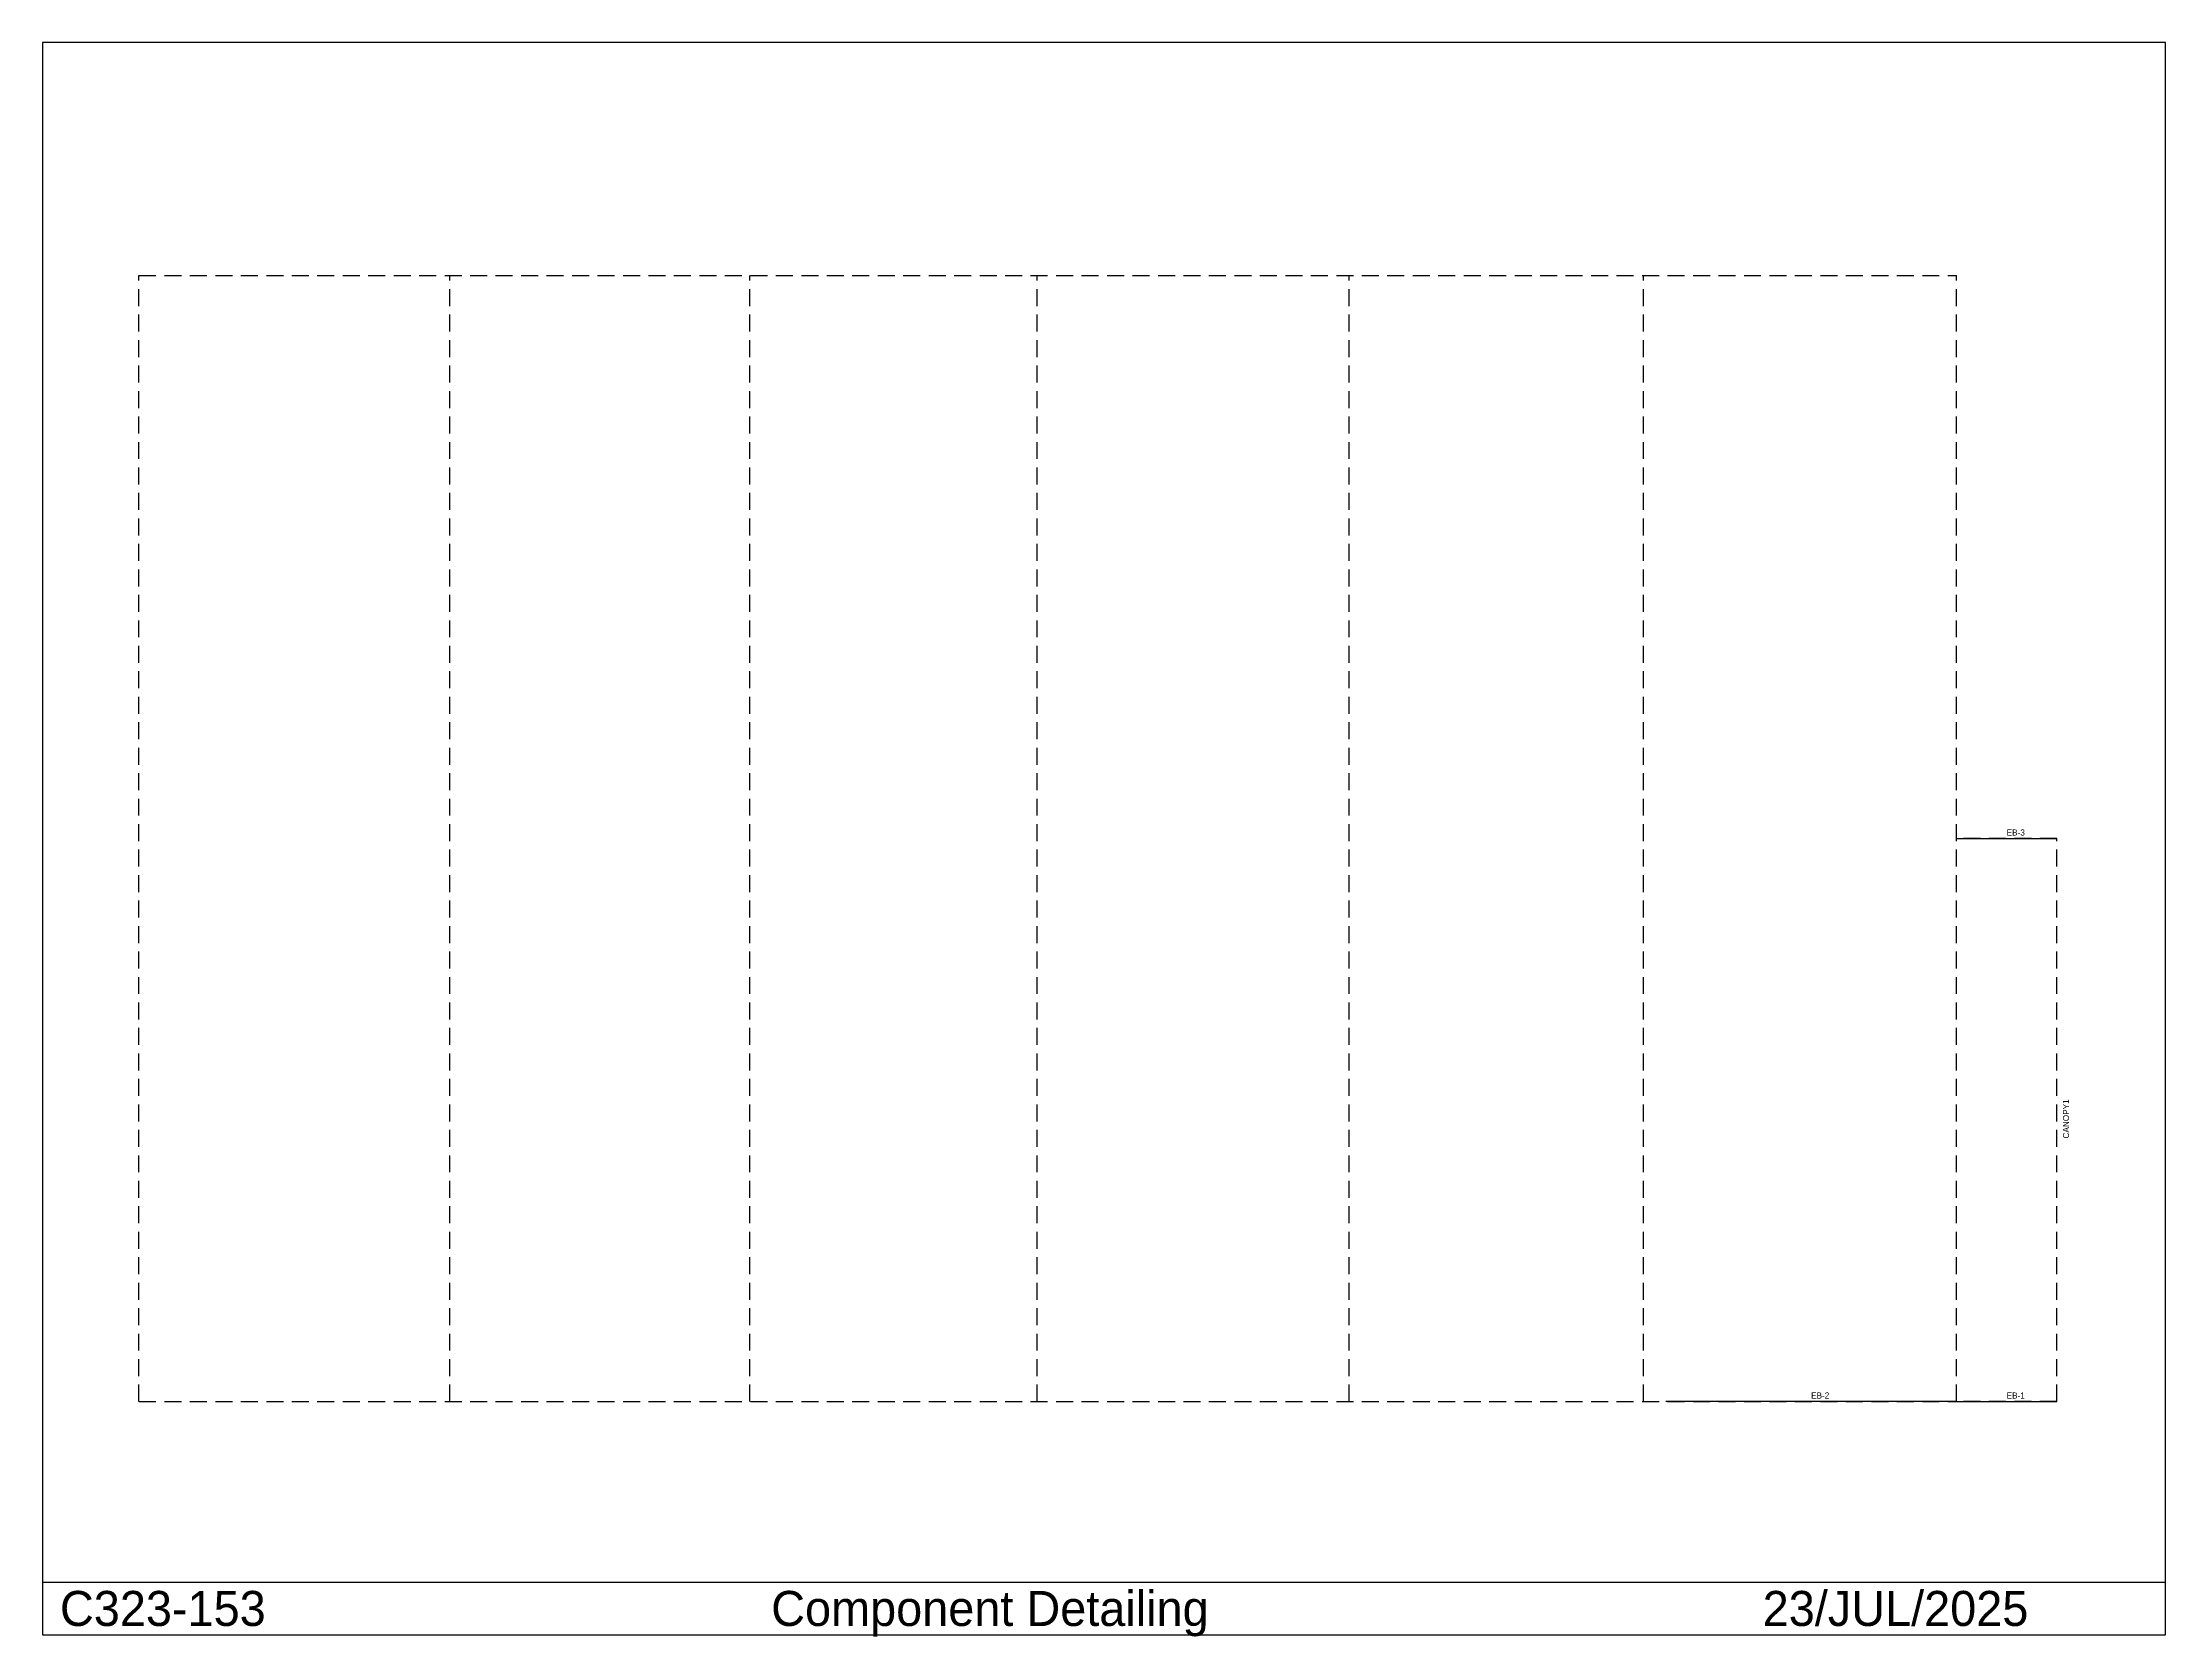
# Model space of a CAD drawing. Extents: x -1926 to 40440, y -4688 to 27122.
import ezdxf

# ---------------------------------------------------------------- set-up
doc = ezdxf.new("R2010")
doc.units = 0
doc.linetypes.add('CONTIN', pattern=[0])
doc.linetypes.add('DASHED', pattern=[508.38, 338.92, -169.46])
doc.layers.get('0').update_dxf_attribs({"linetype": 'CONTIN'})
for name, color, linetype in [('1', 7, 'CONTIN'), ('16', 7, 'CONTIN'), ('21', 7, 'CONTIN'), ('23', 7, 'DASHED'), ('8', 5, 'DASHED')]:
    doc.layers.add(name, color=color, linetype=linetype)

msp = doc.modelspace()

# ---------------------------------------------------------------- linework, layer by layer
for p, q in [((40439.535, 27121.959), (-1925.692, 27121.959)), ((-1925.692, 27121.959), (-1925.692, -4651.958)), ((40439.535, -4651.958), (40439.535, 27121.959)), ((-1925.692, -3603.419), (40439.535, -3603.419)), ((-1925.692, -4651.958), (40439.535, -4651.958))]:
    msp.add_line(p, q)
at = {"layer": '1'}
for p, q in [((36270, 11235), (38270, 11235)), ((36270, 0), (30464.998, 0)), ((36270, 0), (38270, 0))]:
    msp.add_line(p, q, dxfattribs=at)
at = {"layer": '23'}
for p, q in [((6200, 0), (6200, 22470)), ((12190, 0), (12190, 22470)), ((17920, 0), (17920, 22470)), ((24150, 0), (24150, 22470)), ((30020, 0), (30020, 22470))]:
    msp.add_line(p, q, dxfattribs=at)
at = {"layer": '8'}
for p, q in [((0, 0), (0, 22470)), ((0, 22470), (36270, 22470)), ((36270, 0), (36270, 22470)), ((36270, 11235), (36270, 11235)), ((38270, 11235), (36270, 11235)), ((38270, 0), (38270, 11235)), ((0, 0), (36270, 0)), ((36270, 0), (36270, 0)), ((38270, 0), (36270, 0))]:
    msp.add_line(p, q, dxfattribs=at)

# ---------------------------------------------------------------- texts
for s, p in [('C323-153', (-1576.179, -4477.202)), ('Component Detailing', (12616.172, -4477.202)), ('23/JUL/2025', (32400.732, -4477.202))]:
    msp.add_text(s, height=699.026).set_placement(p)
at = {"layer": '16'}
for s, p in [('EB-3', (37270, 11295.96)), ('EB-2', (33367.5, 60.96)), ('EB-1', (37270, 60.96))]:
    msp.add_text(s, height=121.92, dxfattribs=at).set_placement(p)
at = {"layer": '21'}
msp.add_text('CANOPY1', height=121.92, rotation=90, dxfattribs=at).set_placement((38513.84, 5251.74))

doc.saveas('drawing.dxf')
